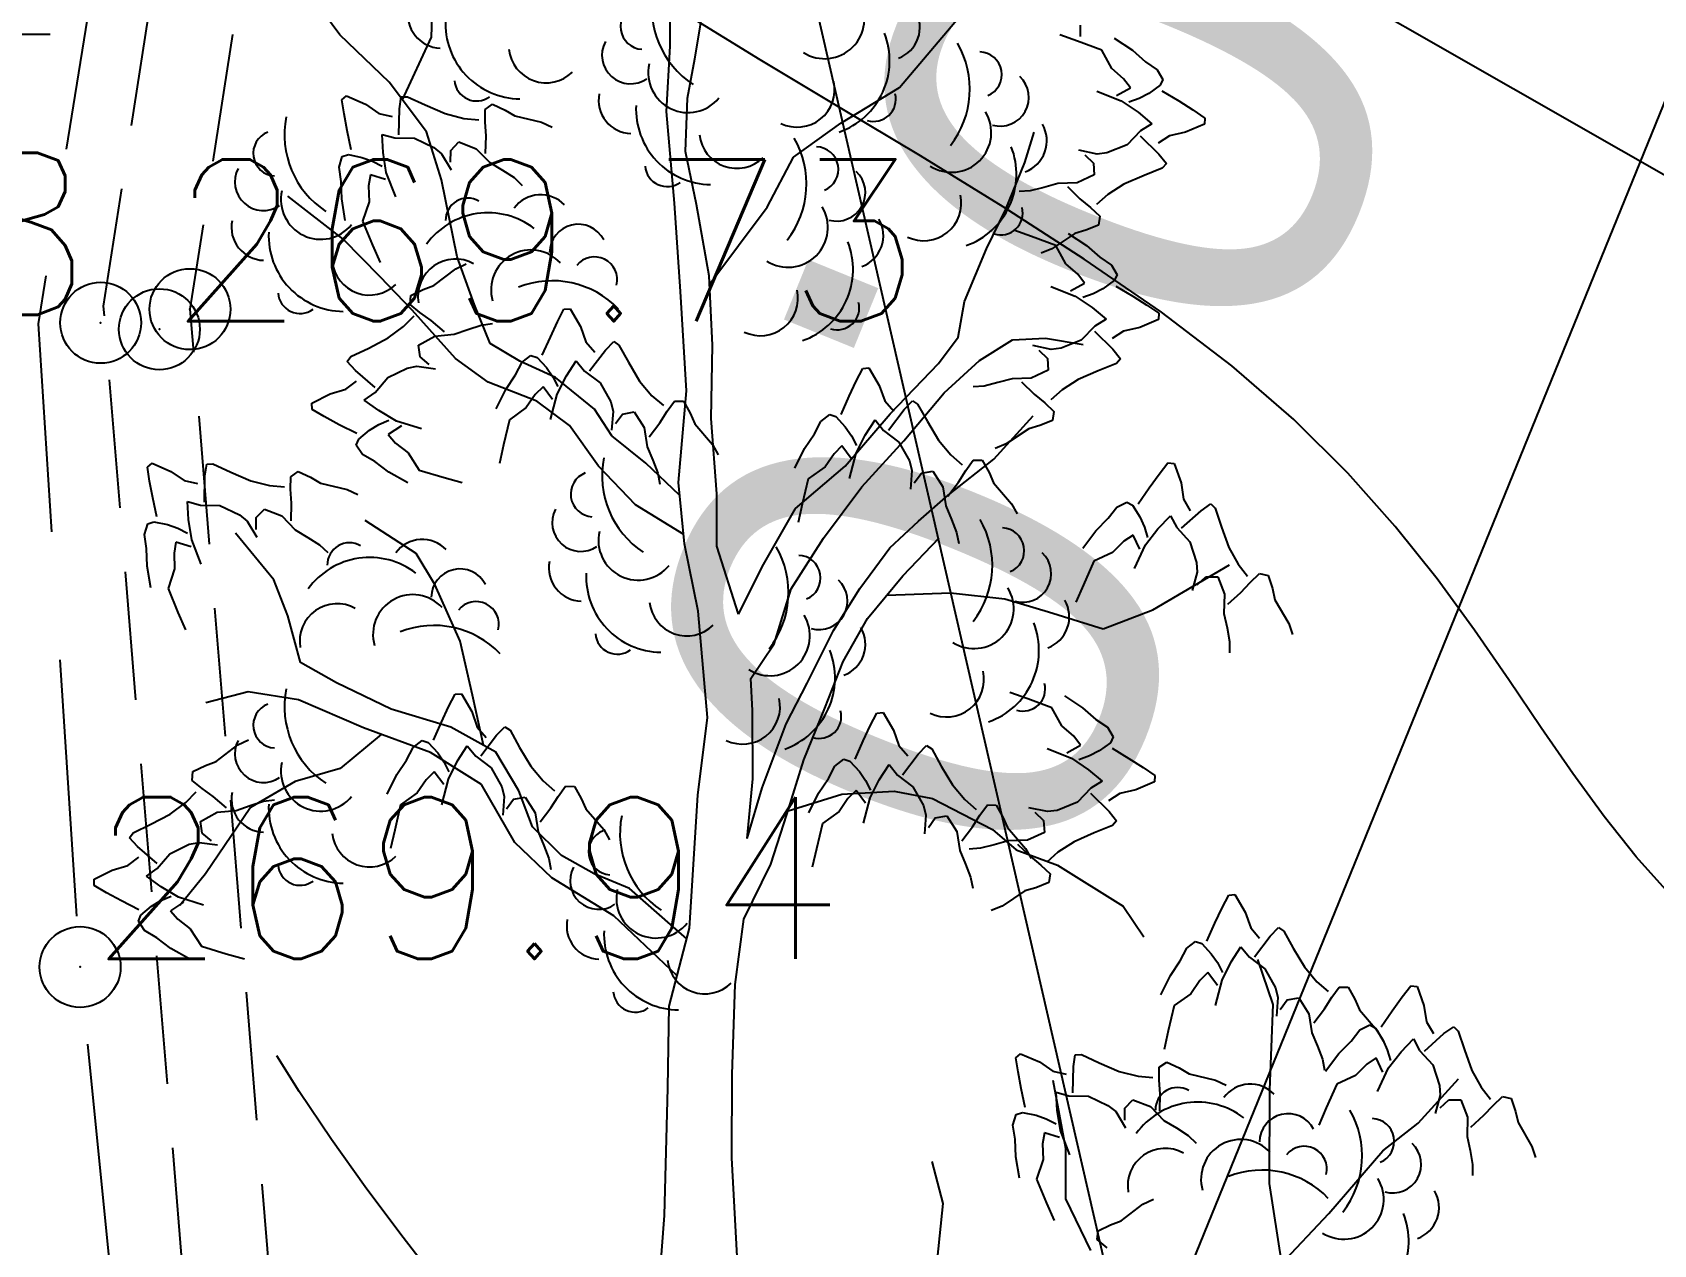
# Model space of a CAD drawing. Header units: millimetres. Extents: x 524954 to 526204, y 9523489 to 9524010.
# Drawn here: x 525202.39 to 525212.41, y 9523692.52 to 9523700.01 of the extents above; entities that cross this region are included whole.
import ezdxf
from ezdxf.enums import TextEntityAlignment as Align

# ---------------------------------------------------------------- set-up
doc = ezdxf.new("R2010")
doc.units = ezdxf.units.MM
doc.header["$PDMODE"] = 32
doc.header["$PDSIZE"] = 0.5
doc.linetypes.add('ACAD_ISO12W100', pattern=[21, 12, -3, 0, -3, 0, -3])
doc.linetypes.add('CACHE2', pattern=[4.7625, 3.175, -1.5875])
for name, color, linetype in [('Arbre', 34, 'ACAD_ISO12W100'), ('Borde_Piste', 7, 'CACHE2'), ('Caniveau', 5, 'CACHE2'), ('Carroyage(2)', 7, 'Continuous'), ('Cloture', 7, 'Continuous'), ('CN_01_00', 3, 'Continuous'), ('CN_10_00', 1, 'Continuous'), ('Route - Route de la corniche de Brazzaville - Textes - Arcs', 1, 'Continuous'), ('Route - Route de la corniche de Brazzaville - Textes - Tabulations', 1, 'Continuous'), ('TopoAlt', 3, 'Continuous'), ('TOPOJIS', 7, 'Continuous')]:
    doc.layers.add(name, color=color, linetype=linetype)
doc.styles.add('Affichages route', font='arial.ttf', dxfattribs={"height": 0.5})
doc.styles.add('Simplex 1.0', font='Simplex.shx', dxfattribs={"width": 0.99, "height": 1})
doc.linetypes.add('LIMITE1', pattern='A,6.35,-2.54,[133,ltypeshp.shx,S=2.54,R=0,X=-2.54,Y=0],-2.54,25.4', length=36.83)

# ---------------------------------------------------------------- blocks, each defined once
blk = doc.blocks.new('TCPOINT M')
at = {"color": 0}
blk.add_point((0, 0), dxfattribs=at)
at = {"layer": 'TopoAlt', "style": 'Simplex 1.0', "width": 0.99}
blk.add_attdef('ALT', (0.15, 0.15), '', height=1, dxfattribs=at)
blk = doc.blocks.new('v088')
at = {"color": 3, "linetype": 'Continuous'}
for p, q in [((-0.024, 12.318), (0.016, 12.396)), ((0.016, 12.396), (0.055, 12.4)), ((0.055, 12.4), (0.118, 12.291)), ((-0.118, 12.113), (-0.069, 12.224)), ((-0.069, 12.224), (-0.024, 12.318)), ((0.118, 12.291), (0.152, 12.195)), ((0.152, 12.195), (0.207, 12.131)), ((0.175, 12.015), (0.272, 12.144)), ((0.272, 12.144), (0.324, 12.197)), ((0.324, 12.197), (0.356, 12.175)), ((0.356, 12.175), (0.415, 12.069)), ((-0.283, 11.991), (-0.243, 12.069)), ((-0.243, 12.069), (-0.188, 12.111)), ((-0.188, 12.111), (-0.15, 12.099)), ((-0.15, 12.099), (-0.092, 12.035)), ((-0.092, 12.035), (-0.054, 11.98)), ((0.032, 11.984), (0.092, 12.078)), ((0.092, 12.078), (0.144, 12.013)), ((0.415, 12.069), (0.484, 11.953)), ((-0.344, 11.901), (-0.283, 11.991)), ((-0.054, 11.98), (-0.022, 11.919)), ((-0.025, 11.872), (0.032, 11.984)), ((0.144, 12.013), (0.24, 11.942)), ((0.24, 11.942), (0.305, 11.825)), ((0.484, 11.953), (0.56, 11.862)), ((-0.403, 11.78), (-0.344, 11.901)), ((-0.162, 11.869), (-0.217, 11.788)), ((-0.112, 11.918), (-0.162, 11.869)), ((-0.054, 11.839), (-0.112, 11.918)), ((-0.066, 11.715), (-0.025, 11.872)), ((0.305, 11.825), (0.32, 11.765)), ((0.56, 11.862), (0.63, 11.801)), ((0.653, 11.766), (0.699, 11.829)), ((0.699, 11.829), (0.754, 11.828)), ((0.754, 11.828), (0.796, 11.754)), ((1.089, 11.768), (1.142, 11.837)), ((1.142, 11.837), (1.181, 11.833)), ((1.181, 11.833), (1.223, 11.714)), ((-0.217, 11.788), (-0.32, 11.714)), ((0.32, 11.765), (0.311, 11.65)), ((0.334, 11.69), (0.378, 11.749)), ((0.378, 11.749), (0.45, 11.762)), ((0.45, 11.762), (0.511, 11.664)), ((0.608, 11.694), (0.653, 11.766)), ((0.796, 11.754), (0.824, 11.689)), ((1.027, 11.683), (1.089, 11.768)), ((-0.32, 11.714), (-0.357, 11.558)), ((0.511, 11.664), (0.53, 11.547)), ((0.542, 11.608), (0.608, 11.694)), ((0.824, 11.689), (0.934, 11.561)), ((0.958, 11.583), (1.027, 11.683)), ((1.223, 11.714), (1.239, 11.614)), ((-0.357, 11.558), (-0.382, 11.444)), ((0.53, 11.547), (0.565, 11.463)), ((0.773, 11.494), (0.827, 11.564)), ((0.827, 11.564), (0.889, 11.595)), ((0.889, 11.595), (0.923, 11.575)), ((0.923, 11.575), (0.969, 11.502)), ((0.934, 11.561), (0.97, 11.497)), ((1.227, 11.433), (1.346, 11.541)), ((1.239, 11.614), (1.281, 11.541)), ((1.346, 11.541), (1.408, 11.583)), ((1.408, 11.583), (1.435, 11.556)), ((1.435, 11.556), (1.473, 11.441)), ((0.565, 11.463), (0.596, 11.383)), ((0.696, 11.418), (0.773, 11.494)), ((0.969, 11.502), (0.996, 11.441)), ((0.996, 11.441), (1.016, 11.375)), ((1.004, 11.329), (1.081, 11.429)), ((1.081, 11.429), (1.158, 11.51)), ((1.158, 11.51), (1.196, 11.437)), ((1.196, 11.437), (1.277, 11.348)), ((1.473, 11.441), (1.519, 11.314)), ((-1.299, 11.392), (-1.27, 11.417)), ((-1.285, 11.305), (-1.299, 11.392)), ((-1.27, 11.417), (-1.154, 11.366)), ((-1.154, 11.366), (-1.07, 11.309)), ((-0.947, 11.176), (-0.943, 11.337)), ((-0.943, 11.337), (-0.932, 11.411)), ((-0.932, 11.411), (-0.894, 11.412)), ((-0.894, 11.412), (-0.784, 11.361)), ((-0.784, 11.361), (-0.66, 11.307)), ((-0.413, 11.333), (-0.367, 11.365)), ((-0.413, 11.254), (-0.413, 11.333)), ((-0.367, 11.365), (-0.29, 11.329)), ((-0.29, 11.329), (-0.229, 11.292)), ((0.596, 11.383), (0.609, 11.315)), ((0.615, 11.31), (0.696, 11.418)), ((0.869, 11.352), (0.8, 11.283)), ((0.927, 11.391), (0.869, 11.352)), ((0.969, 11.302), (0.927, 11.391)), ((0.935, 11.183), (1.004, 11.329)), ((1.277, 11.348), (1.319, 11.221)), ((-1.266, 11.203), (-1.285, 11.305)), ((-1.07, 11.309), (-0.988, 11.29)), ((-0.66, 11.307), (-0.544, 11.278)), ((-0.544, 11.278), (-0.452, 11.27)), ((-0.408, 11.17), (-0.413, 11.254)), ((-0.229, 11.292), (-0.065, 11.254)), ((-0.065, 11.254), (0.001, 11.223)), ((0.685, 11.229), (0.619, 11.083)), ((0.8, 11.283), (0.685, 11.229)), ((1.319, 11.221), (1.323, 11.16)), ((1.519, 11.314), (1.577, 11.21)), ((-1.241, 11.084), (-1.266, 11.203)), ((-1.05, 11.179), (-0.971, 11.157)), ((-1.044, 11.067), (-1.05, 11.179)), ((-0.971, 11.157), (-0.851, 11.155)), ((-0.851, 11.155), (-0.73, 11.098)), ((-0.626, 11.08), (-0.576, 11.133)), ((-0.576, 11.133), (-0.468, 11.09)), ((-0.41, 11.061), (-0.408, 11.17)), ((1.323, 11.16), (1.292, 11.048)), ((1.323, 11.083), (1.377, 11.133)), ((1.377, 11.133), (1.45, 11.133)), ((1.45, 11.133), (1.492, 11.025)), ((1.577, 11.21), (1.635, 11.137)), ((1.65, 11.098), (1.708, 11.152)), ((1.708, 11.152), (1.762, 11.141)), ((1.762, 11.141), (1.789, 11.06)), ((-1.317, 10.975), (-1.297, 11.041)), ((-1.297, 11.041), (-1.259, 11.053)), ((-1.259, 11.053), (-1.174, 11.037)), ((-1.174, 11.037), (-1.111, 11.014)), ((-1.024, 10.943), (-1.044, 11.067)), ((-0.73, 11.098), (-0.682, 11.059)), ((-0.682, 11.059), (-0.622, 10.96)), ((-0.626, 11.006), (-0.626, 11.08)), ((-0.468, 11.09), (-0.384, 11.005)), ((0.619, 11.083), (0.573, 10.975)), ((1.492, 11.025), (1.489, 10.906)), ((1.512, 10.964), (1.592, 11.037)), ((1.592, 11.037), (1.65, 11.098)), ((1.789, 11.06), (1.804, 10.991)), ((-1.303, 10.889), (-1.317, 10.975)), ((-1.122, 10.929), (-1.134, 10.861)), ((-1.029, 10.899), (-1.122, 10.929)), ((-1.111, 11.014), (-1.05, 10.983)), ((-0.966, 10.792), (-1.024, 10.943)), ((-0.384, 11.005), (-0.307, 10.958)), ((-0.307, 10.958), (-0.234, 10.911)), ((1.804, 10.991), (1.889, 10.844)), ((-1.3, 10.78), (-1.303, 10.889)), ((-1.134, 10.861), (-1.131, 10.763)), ((-0.234, 10.911), (-0.184, 10.864)), ((1.489, 10.906), (1.508, 10.818)), ((1.889, 10.844), (1.912, 10.775)), ((-1.277, 10.647), (-1.3, 10.78)), ((-1.131, 10.763), (-1.171, 10.642)), ((1.508, 10.818), (1.523, 10.733)), ((1.523, 10.733), (1.523, 10.664)), ((-1.171, 10.642), (-1.109, 10.494)), ((-0.514, 10.488), (-0.448, 10.519)), ((-1.109, 10.494), (-1.063, 10.387)), ((-0.648, 10.385), (-0.514, 10.488)), ((-0.796, 10.268), (-0.791, 10.323)), ((-0.791, 10.323), (-0.715, 10.36)), ((-0.715, 10.36), (-0.648, 10.385)), ((-0.735, 10.218), (-0.796, 10.268)), ((2.18, 9.009), (2.07, 9.048)), ((2.196, 9.108), (2.196, 9.038)), ((2.406, 9.027), (2.519, 8.953)), ((2.33, 8.953), (2.18, 9.009)), ((2.391, 8.841), (2.33, 8.953)), ((2.519, 8.953), (2.601, 8.881)), ((2.465, 8.776), (2.391, 8.841)), ((2.601, 8.881), (2.673, 8.832)), ((2.673, 8.832), (2.708, 8.773)), ((2.421, 8.673), (2.507, 8.721)), ((2.507, 8.721), (2.465, 8.776)), ((2.691, 8.737), (2.621, 8.686)), ((2.708, 8.773), (2.691, 8.737)), ((-2.366, 8.647), (-2.337, 8.672)), ((-2.353, 8.56), (-2.366, 8.647)), ((-2.337, 8.672), (-2.221, 8.621)), ((-2.221, 8.621), (-2.138, 8.563)), ((-2.011, 8.592), (-1.999, 8.665)), ((-1.999, 8.665), (-1.961, 8.666)), ((-1.961, 8.666), (-1.851, 8.615)), ((-1.48, 8.588), (-1.435, 8.619)), ((-1.435, 8.619), (-1.357, 8.583)), ((2.3, 8.701), (2.45, 8.641)), ((2.45, 8.641), (2.555, 8.57)), ((2.561, 8.655), (2.497, 8.632)), ((2.621, 8.686), (2.561, 8.655)), ((2.701, 8.703), (2.805, 8.64)), ((2.805, 8.64), (2.893, 8.584)), ((-2.333, 8.457), (-2.353, 8.56)), ((-2.138, 8.563), (-2.056, 8.544)), ((-2.014, 8.431), (-2.011, 8.592)), ((-1.851, 8.615), (-1.727, 8.562)), ((-1.727, 8.562), (-1.612, 8.532)), ((-1.612, 8.532), (-1.519, 8.524)), ((-1.481, 8.509), (-1.48, 8.588)), ((-1.357, 8.583), (-1.297, 8.547)), ((-1.297, 8.547), (-1.132, 8.508)), ((2.555, 8.57), (2.64, 8.498)), ((2.893, 8.584), (2.966, 8.534)), ((2.966, 8.534), (2.964, 8.496)), ((-2.308, 8.338), (-2.333, 8.457)), ((-2.118, 8.433), (-2.038, 8.411)), ((-2.112, 8.322), (-2.118, 8.433)), ((-1.475, 8.425), (-1.481, 8.509)), ((-1.478, 8.316), (-1.475, 8.425)), ((-1.132, 8.508), (-1.066, 8.477)), ((2.57, 8.455), (2.487, 8.369)), ((2.568, 8.425), (2.683, 8.312)), ((2.64, 8.498), (2.57, 8.455)), ((2.749, 8.424), (2.679, 8.378)), ((2.848, 8.446), (2.749, 8.424)), ((2.964, 8.496), (2.848, 8.446)), ((-2.092, 8.197), (-2.112, 8.322)), ((-2.038, 8.411), (-1.918, 8.409)), ((-1.918, 8.409), (-1.797, 8.353)), ((-1.797, 8.353), (-1.75, 8.313)), ((-1.694, 8.261), (-1.693, 8.334)), ((-1.693, 8.334), (-1.643, 8.387)), ((-1.643, 8.387), (-1.536, 8.344)), ((-1.536, 8.344), (-1.452, 8.259)), ((2.301, 8.311), (2.188, 8.335)), ((2.362, 8.319), (2.301, 8.311)), ((2.487, 8.369), (2.362, 8.319)), ((-2.384, 8.23), (-2.364, 8.296)), ((-2.371, 8.143), (-2.384, 8.23)), ((-2.364, 8.296), (-2.326, 8.308)), ((-2.326, 8.308), (-2.242, 8.291)), ((-2.242, 8.291), (-2.178, 8.268)), ((-2.178, 8.268), (-2.118, 8.237)), ((-1.75, 8.313), (-1.69, 8.215)), ((-1.452, 8.259), (-1.374, 8.213)), ((2.225, 8.306), (2.278, 8.256)), ((2.278, 8.256), (2.282, 8.183)), ((2.704, 8.225), (2.591, 8.179)), ((2.683, 8.312), (2.729, 8.254)), ((2.729, 8.254), (2.704, 8.225)), ((-2.367, 8.034), (-2.371, 8.143)), ((-2.189, 8.184), (-2.201, 8.115)), ((-2.201, 8.115), (-2.198, 8.017)), ((-2.096, 8.154), (-2.189, 8.184)), ((-2.033, 8.047), (-2.092, 8.197)), ((-1.374, 8.213), (-1.302, 8.166)), ((-1.302, 8.166), (-1.252, 8.118)), ((2.058, 8.13), (1.971, 8.105)), ((2.178, 8.134), (2.058, 8.13)), ((2.282, 8.183), (2.178, 8.134)), ((2.467, 8.125), (2.367, 8.061)), ((2.591, 8.179), (2.467, 8.125)), ((-2.345, 7.902), (-2.367, 8.034)), ((-2.198, 8.017), (-2.238, 7.897)), ((1.888, 8.085), (1.819, 8.08)), ((1.971, 8.105), (1.888, 8.085)), ((2.117, 8.111), (2.195, 8.035)), ((2.195, 8.035), (2.261, 7.981)), ((2.367, 8.061), (2.298, 7.999)), ((2.261, 7.981), (2.318, 7.927)), ((2.318, 7.927), (2.31, 7.872)), ((-2.238, 7.897), (-2.177, 7.749)), ((1.896, 7.802), (1.786, 7.841)), ((2.163, 7.821), (2.022, 7.727)), ((2.123, 7.82), (2.235, 7.746)), ((2.231, 7.841), (2.163, 7.821)), ((2.31, 7.872), (2.231, 7.841)), ((-2.177, 7.749), (-2.13, 7.641)), ((2.046, 7.746), (1.896, 7.802)), ((2.022, 7.727), (1.955, 7.7)), ((2.107, 7.634), (2.046, 7.746)), ((2.235, 7.746), (2.317, 7.675)), ((-1.663, 7.603), (-1.598, 7.634)), ((2.181, 7.57), (2.107, 7.634)), ((2.317, 7.675), (2.389, 7.625)), ((2.389, 7.625), (2.424, 7.566)), ((-1.797, 7.5), (-1.663, 7.603)), ((2.137, 7.467), (2.223, 7.514)), ((2.223, 7.514), (2.181, 7.57)), ((2.407, 7.53), (2.337, 7.479)), ((2.424, 7.566), (2.407, 7.53)), ((-1.945, 7.383), (-1.94, 7.438)), ((-1.94, 7.438), (-1.864, 7.475)), ((-1.864, 7.475), (-1.797, 7.5)), ((2.016, 7.494), (2.166, 7.434)), ((2.166, 7.434), (2.271, 7.363)), ((2.277, 7.448), (2.213, 7.425)), ((2.337, 7.479), (2.277, 7.448)), ((2.417, 7.496), (2.521, 7.433)), ((2.521, 7.433), (2.609, 7.377)), ((-1.884, 7.333), (-1.945, 7.383)), ((-1.815, 7.284), (-1.884, 7.333)), ((-1.034, 7.275), (-0.994, 7.353)), ((-0.994, 7.353), (-0.955, 7.356)), ((-0.955, 7.356), (-0.891, 7.247)), ((2.271, 7.363), (2.357, 7.292)), ((2.609, 7.377), (2.682, 7.328)), ((2.682, 7.328), (2.68, 7.289)), ((-2.081, 7.175), (-1.985, 7.246)), ((-1.985, 7.246), (-1.92, 7.313)), ((-1.732, 7.213), (-1.815, 7.284)), ((-1.672, 7.198), (-1.587, 7.228)), ((-1.587, 7.228), (-1.505, 7.255)), ((-1.505, 7.255), (-1.436, 7.264)), ((-1.078, 7.18), (-1.034, 7.275)), ((-0.891, 7.247), (-0.858, 7.151)), ((2.286, 7.249), (2.203, 7.162)), ((2.284, 7.218), (2.399, 7.105)), ((2.357, 7.292), (2.286, 7.249)), ((2.465, 7.218), (2.395, 7.171)), ((2.564, 7.239), (2.465, 7.218)), ((2.68, 7.289), (2.564, 7.239)), ((-2.31, 7.06), (-2.2, 7.113)), ((-2.2, 7.113), (-2.081, 7.175)), ((-1.892, 7.13), (-1.791, 7.186)), ((-1.883, 7.058), (-1.892, 7.13)), ((-1.791, 7.186), (-1.672, 7.198)), ((-1.128, 7.069), (-1.078, 7.18)), ((-0.858, 7.151), (-0.802, 7.088)), ((-0.738, 7.1), (-0.686, 7.153)), ((-0.686, 7.153), (-0.654, 7.131)), ((-0.654, 7.131), (-0.595, 7.025)), ((2.018, 7.104), (1.904, 7.128)), ((2.203, 7.162), (2.079, 7.112)), ((-2.333, 7.03), (-2.31, 7.06)), ((-2.283, 6.974), (-2.333, 7.03)), ((-1.826, 7.011), (-1.883, 7.058)), ((-1.293, 6.947), (-1.253, 7.025)), ((-1.253, 7.025), (-1.198, 7.067)), ((-1.198, 7.067), (-1.16, 7.055)), ((-1.16, 7.055), (-1.101, 6.992)), ((-0.978, 6.941), (-0.918, 7.034)), ((-0.918, 7.034), (-0.866, 6.97)), ((-0.835, 6.972), (-0.738, 7.1)), ((-0.595, 7.025), (-0.526, 6.909)), ((1.941, 7.1), (1.994, 7.049)), ((1.994, 7.049), (1.999, 6.976)), ((2.079, 7.112), (2.018, 7.104)), ((2.42, 7.018), (2.307, 6.972)), ((2.399, 7.105), (2.445, 7.047)), ((2.445, 7.047), (2.42, 7.018)), ((-2.161, 6.87), (-2.283, 6.974)), ((-2.161, 6.839), (-2.083, 6.931)), ((-2.083, 6.931), (-1.963, 6.989)), ((-1.963, 6.989), (-1.902, 7.001)), ((-1.902, 7.001), (-1.788, 6.985)), ((-1.354, 6.857), (-1.293, 6.947)), ((-1.101, 6.992), (-1.063, 6.936)), ((-1.063, 6.936), (-1.032, 6.875)), ((-1.035, 6.828), (-0.978, 6.941)), ((-0.866, 6.97), (-0.77, 6.898)), ((0.813, 6.909), (0.853, 6.987)), ((0.853, 6.987), (0.891, 6.991)), ((0.891, 6.991), (0.955, 6.881)), ((1.775, 6.923), (1.688, 6.899)), ((1.894, 6.927), (1.775, 6.923)), ((1.999, 6.976), (1.894, 6.927)), ((2.184, 6.918), (2.084, 6.854)), ((2.307, 6.972), (2.184, 6.918)), ((-2.551, 6.772), (-2.439, 6.83)), ((-2.439, 6.83), (-2.342, 6.858)), ((-2.342, 6.858), (-2.275, 6.909)), ((-2.228, 6.791), (-2.161, 6.839)), ((-1.413, 6.737), (-1.354, 6.857)), ((-1.172, 6.826), (-1.227, 6.745)), ((-1.122, 6.874), (-1.172, 6.826)), ((-1.064, 6.795), (-1.122, 6.874)), ((-1.076, 6.671), (-1.035, 6.828)), ((-0.77, 6.898), (-0.705, 6.781)), ((-0.526, 6.909), (-0.45, 6.818)), ((-0.45, 6.818), (-0.379, 6.757)), ((0.719, 6.703), (0.768, 6.815)), ((0.768, 6.815), (0.813, 6.909)), ((0.955, 6.881), (0.989, 6.786)), ((1.604, 6.878), (1.535, 6.874)), ((1.688, 6.899), (1.604, 6.878)), ((1.834, 6.904), (1.912, 6.828)), ((1.912, 6.828), (1.977, 6.774)), ((2.084, 6.854), (2.014, 6.792)), ((-2.55, 6.734), (-2.551, 6.772)), ((-2.475, 6.689), (-2.55, 6.734)), ((-2.138, 6.726), (-2.228, 6.791)), ((-2.029, 6.662), (-2.138, 6.726)), ((-1.227, 6.745), (-1.33, 6.67)), ((-0.705, 6.781), (-0.69, 6.721)), ((-0.69, 6.721), (-0.699, 6.606)), ((-0.632, 6.705), (-0.56, 6.719)), ((-0.56, 6.719), (-0.498, 6.621)), ((-0.402, 6.651), (-0.357, 6.722)), ((-0.357, 6.722), (-0.31, 6.785)), ((-0.31, 6.785), (-0.255, 6.784)), ((-0.255, 6.784), (-0.214, 6.71)), ((0.989, 6.786), (1.044, 6.722)), ((1.011, 6.606), (1.108, 6.734)), ((1.108, 6.734), (1.161, 6.787)), ((1.161, 6.787), (1.192, 6.766)), ((1.192, 6.766), (1.252, 6.66)), ((1.977, 6.774), (2.034, 6.72)), ((2.034, 6.72), (2.026, 6.666)), ((-2.383, 6.639), (-2.475, 6.689)), ((-2.274, 6.584), (-2.383, 6.639)), ((-2.196, 6.606), (-2.138, 6.64)), ((-2.138, 6.64), (-2.076, 6.668)), ((-1.998, 6.632), (-2.08, 6.578)), ((-1.875, 6.613), (-2.029, 6.662)), ((-1.33, 6.67), (-1.367, 6.514)), ((-0.675, 6.646), (-0.632, 6.705)), ((-0.498, 6.621), (-0.48, 6.503)), ((-0.468, 6.564), (-0.402, 6.651)), ((-0.214, 6.71), (-0.186, 6.645)), ((-0.186, 6.645), (-0.075, 6.517)), ((0.554, 6.582), (0.594, 6.66)), ((0.594, 6.66), (0.649, 6.702)), ((0.649, 6.702), (0.686, 6.689)), ((0.686, 6.689), (0.745, 6.626)), ((0.745, 6.626), (0.783, 6.571)), ((0.868, 6.575), (0.929, 6.669)), ((0.929, 6.669), (0.98, 6.604)), ((1.252, 6.66), (1.321, 6.544)), ((1.879, 6.614), (1.738, 6.52)), ((1.947, 6.634), (1.879, 6.614)), ((2.026, 6.666), (1.947, 6.634)), ((-2.277, 6.513), (-2.262, 6.55)), ((-2.238, 6.456), (-2.277, 6.513)), ((-2.262, 6.55), (-2.196, 6.606)), ((-2.08, 6.578), (-2.034, 6.526)), ((-2.034, 6.526), (-1.957, 6.466)), ((-1.367, 6.514), (-1.392, 6.4)), ((-0.075, 6.517), (-0.04, 6.453)), ((0.493, 6.492), (0.554, 6.582)), ((0.783, 6.571), (0.814, 6.51)), ((0.811, 6.463), (0.868, 6.575)), ((0.98, 6.604), (1.076, 6.532)), ((1.076, 6.532), (1.141, 6.416)), ((1.321, 6.544), (1.397, 6.452)), ((1.738, 6.52), (1.671, 6.493)), ((-2.163, 6.412), (-2.238, 6.456)), ((-2.076, 6.346), (-2.163, 6.412)), ((-1.957, 6.466), (-1.888, 6.359)), ((-0.48, 6.503), (-0.444, 6.419)), ((-0.444, 6.419), (-0.414, 6.339)), ((0.433, 6.371), (0.493, 6.492)), ((0.675, 6.46), (0.62, 6.379)), ((0.724, 6.509), (0.675, 6.46)), ((0.782, 6.43), (0.724, 6.509)), ((0.771, 6.306), (0.811, 6.463)), ((1.141, 6.416), (1.157, 6.356)), ((1.397, 6.452), (1.467, 6.391)), ((1.489, 6.356), (1.536, 6.42)), ((1.536, 6.42), (1.591, 6.419)), ((1.591, 6.419), (1.633, 6.344)), ((-3.568, 6.377), (-3.539, 6.402)), ((-3.555, 6.29), (-3.568, 6.377)), ((-3.539, 6.402), (-3.423, 6.351)), ((-3.423, 6.351), (-3.34, 6.294)), ((-3.216, 6.161), (-3.213, 6.322)), ((-3.213, 6.322), (-3.201, 6.396)), ((-3.201, 6.396), (-3.163, 6.397)), ((-3.163, 6.397), (-3.053, 6.346)), ((-3.053, 6.346), (-2.929, 6.292)), ((-2.683, 6.24), (-2.682, 6.318)), ((-2.682, 6.318), (-2.637, 6.35)), ((-2.637, 6.35), (-2.56, 6.314)), ((-2.56, 6.314), (-2.499, 6.278)), ((-1.959, 6.28), (-2.076, 6.346)), ((-1.888, 6.359), (-1.735, 6.313)), ((-1.735, 6.313), (-1.622, 6.281)), ((-0.414, 6.339), (-0.401, 6.271)), ((0.62, 6.379), (0.516, 6.305)), ((1.157, 6.356), (1.147, 6.241)), ((1.171, 6.28), (1.215, 6.339)), ((1.215, 6.339), (1.286, 6.353)), ((1.286, 6.353), (1.348, 6.255)), ((1.444, 6.285), (1.489, 6.356)), ((1.633, 6.344), (1.661, 6.279)), ((2.623, 6.25), (2.685, 6.334)), ((2.685, 6.334), (2.739, 6.404)), ((2.739, 6.404), (2.777, 6.4)), ((2.777, 6.4), (2.82, 6.28)), ((-3.535, 6.188), (-3.555, 6.29)), ((-3.34, 6.294), (-3.258, 6.275)), ((-2.929, 6.292), (-2.814, 6.263)), ((-2.814, 6.263), (-2.721, 6.255)), ((-2.677, 6.155), (-2.683, 6.24)), ((-2.499, 6.278), (-2.334, 6.239)), ((-2.334, 6.239), (-2.268, 6.208)), ((0.516, 6.305), (0.479, 6.149)), ((1.348, 6.255), (1.367, 6.137)), ((1.378, 6.198), (1.444, 6.285)), ((1.661, 6.279), (1.771, 6.151)), ((2.554, 6.15), (2.623, 6.25)), ((2.82, 6.28), (2.835, 6.18)), ((-3.51, 6.069), (-3.535, 6.188)), ((-3.32, 6.164), (-3.24, 6.142)), ((-3.314, 6.053), (-3.32, 6.164)), ((-3.24, 6.142), (-3.121, 6.14)), ((-3.121, 6.14), (-2.999, 6.083)), ((-2.895, 6.065), (-2.845, 6.118)), ((-2.845, 6.118), (-2.738, 6.075)), ((-2.68, 6.046), (-2.677, 6.155)), ((0.479, 6.149), (0.454, 6.035)), ((1.367, 6.137), (1.402, 6.054)), ((1.771, 6.151), (1.807, 6.088)), ((2.37, 6.061), (2.423, 6.13)), ((2.423, 6.13), (2.485, 6.161)), ((2.485, 6.161), (2.52, 6.142)), ((2.52, 6.142), (2.566, 6.069)), ((2.835, 6.18), (2.877, 6.107)), ((2.943, 6.107), (3.004, 6.15)), ((3.004, 6.15), (3.031, 6.123)), ((3.031, 6.123), (3.07, 6.007)), ((-3.586, 5.96), (-3.566, 6.026)), ((-3.566, 6.026), (-3.528, 6.038)), ((-3.528, 6.038), (-3.444, 6.022)), ((-3.444, 6.022), (-3.38, 5.999)), ((-3.294, 5.928), (-3.314, 6.053)), ((-2.999, 6.083), (-2.952, 6.044)), ((-2.952, 6.044), (-2.892, 5.945)), ((-2.896, 5.991), (-2.895, 6.065)), ((-2.738, 6.075), (-2.654, 5.99)), ((1.402, 6.054), (1.433, 5.974)), ((2.293, 5.984), (2.37, 6.061)), ((2.566, 6.069), (2.593, 6.007)), ((2.677, 5.996), (2.754, 6.077)), ((2.754, 6.077), (2.793, 6.004)), ((2.823, 6), (2.943, 6.107)), ((-3.573, 5.874), (-3.586, 5.96)), ((-3.392, 5.914), (-3.403, 5.846)), ((-3.298, 5.884), (-3.392, 5.914)), ((-3.38, 5.999), (-3.32, 5.968)), ((-3.235, 5.777), (-3.294, 5.928)), ((-2.654, 5.99), (-2.576, 5.943)), ((-2.576, 5.943), (-2.504, 5.896)), ((1.433, 5.974), (1.446, 5.906)), ((2.212, 5.877), (2.293, 5.984)), ((2.466, 5.919), (2.396, 5.85)), ((2.523, 5.957), (2.466, 5.919)), ((2.566, 5.869), (2.523, 5.957)), ((2.593, 6.007), (2.612, 5.942)), ((2.6, 5.896), (2.677, 5.996)), ((2.793, 6.004), (2.873, 5.915)), ((2.873, 5.915), (2.916, 5.788)), ((3.07, 6.007), (3.116, 5.88)), ((-3.57, 5.765), (-3.573, 5.874)), ((-3.403, 5.846), (-3.4, 5.748)), ((-2.504, 5.896), (-2.454, 5.849)), ((2.396, 5.85), (2.281, 5.796)), ((2.531, 5.75), (2.6, 5.896)), ((3.116, 5.88), (3.173, 5.777)), ((-3.547, 5.632), (-3.57, 5.765)), ((-3.4, 5.748), (-3.44, 5.627)), ((2.281, 5.796), (2.216, 5.65)), ((2.92, 5.727), (2.889, 5.615)), ((2.916, 5.788), (2.92, 5.727)), ((3.173, 5.777), (3.231, 5.703)), ((3.247, 5.665), (3.304, 5.719)), ((3.304, 5.719), (3.358, 5.707)), ((-3.44, 5.627), (-3.379, 5.479)), ((2.216, 5.65), (2.169, 5.542)), ((2.92, 5.65), (2.973, 5.7)), ((2.973, 5.7), (3.047, 5.7)), ((3.047, 5.7), (3.089, 5.592)), ((3.189, 5.603), (3.247, 5.665)), ((3.358, 5.707), (3.385, 5.627)), ((3.385, 5.627), (3.4, 5.557)), ((3.089, 5.592), (3.085, 5.473)), ((3.108, 5.53), (3.189, 5.603)), ((3.4, 5.557), (3.485, 5.411)), ((-3.379, 5.479), (-3.332, 5.372)), ((3.085, 5.473), (3.104, 5.384)), ((3.485, 5.411), (3.508, 5.342)), ((3.104, 5.384), (3.12, 5.3)), ((3.12, 5.3), (3.12, 5.23)), ((-1.707, 4.895), (-1.667, 4.973)), ((-1.667, 4.973), (-1.628, 4.976)), ((-1.628, 4.976), (-1.564, 4.867)), ((1.872, 4.946), (1.762, 4.985)), ((2.022, 4.89), (1.872, 4.946)), ((2.099, 4.964), (2.211, 4.89)), ((-1.751, 4.8), (-1.707, 4.895)), ((-1.564, 4.867), (-1.531, 4.771)), ((0.899, 4.779), (0.939, 4.857)), ((0.939, 4.857), (0.978, 4.861)), ((0.978, 4.861), (1.042, 4.751)), ((2.083, 4.778), (2.022, 4.89)), ((2.211, 4.89), (2.293, 4.818)), ((2.293, 4.818), (2.365, 4.769)), ((-1.801, 4.689), (-1.751, 4.8)), ((-1.531, 4.771), (-1.475, 4.707)), ((-1.508, 4.592), (-1.411, 4.72)), ((-1.411, 4.72), (-1.359, 4.773)), ((-1.359, 4.773), (-1.327, 4.751)), ((-1.327, 4.751), (-1.268, 4.645)), ((0.855, 4.685), (0.899, 4.779)), ((1.042, 4.751), (1.075, 4.656)), ((2.157, 4.714), (2.083, 4.778)), ((2.199, 4.658), (2.157, 4.714)), ((2.365, 4.769), (2.4, 4.71)), ((2.4, 4.71), (2.383, 4.674)), ((-3.143, 4.557), (-3.01, 4.66)), ((-3.01, 4.66), (-2.944, 4.692)), ((-1.966, 4.567), (-1.926, 4.645)), ((-1.926, 4.645), (-1.871, 4.687)), ((-1.871, 4.687), (-1.833, 4.675)), ((-1.833, 4.675), (-1.774, 4.612)), ((-1.774, 4.612), (-1.736, 4.556)), ((-1.651, 4.561), (-1.591, 4.654)), ((-1.591, 4.654), (-1.539, 4.59)), ((-1.268, 4.645), (-1.199, 4.529)), ((0.805, 4.573), (0.855, 4.685)), ((1.075, 4.656), (1.131, 4.592)), ((1.195, 4.604), (1.247, 4.657)), ((1.247, 4.657), (1.279, 4.636)), ((1.279, 4.636), (1.338, 4.53)), ((1.992, 4.638), (2.142, 4.578)), ((2.113, 4.611), (2.199, 4.658)), ((2.313, 4.623), (2.253, 4.592)), ((2.383, 4.674), (2.313, 4.623)), ((2.393, 4.64), (2.497, 4.577)), ((-3.287, 4.496), (-3.21, 4.533)), ((-3.21, 4.533), (-3.143, 4.557)), ((-2.027, 4.477), (-1.966, 4.567)), ((-1.736, 4.556), (-1.705, 4.495)), ((-1.708, 4.448), (-1.651, 4.561)), ((-1.539, 4.59), (-1.443, 4.518)), ((-1.443, 4.518), (-1.378, 4.401)), ((-1.199, 4.529), (-1.123, 4.438)), ((0.64, 4.452), (0.68, 4.53)), ((0.68, 4.53), (0.735, 4.572)), ((0.735, 4.572), (0.773, 4.559)), ((0.773, 4.559), (0.832, 4.496)), ((0.955, 4.445), (1.015, 4.539)), ((1.015, 4.539), (1.067, 4.474)), ((1.098, 4.476), (1.195, 4.604)), ((1.338, 4.53), (1.407, 4.414)), ((2.142, 4.578), (2.247, 4.507)), ((2.253, 4.592), (2.189, 4.569)), ((2.497, 4.577), (2.585, 4.521)), ((2.585, 4.521), (2.658, 4.472)), ((-3.291, 4.441), (-3.287, 4.496)), ((-3.23, 4.39), (-3.291, 4.441)), ((-2.086, 4.357), (-2.027, 4.477)), ((-1.845, 4.445), (-1.9, 4.365)), ((-1.795, 4.494), (-1.845, 4.445)), ((-1.737, 4.415), (-1.795, 4.494)), ((-1.749, 4.291), (-1.708, 4.448)), ((-1.123, 4.438), (-1.052, 4.377)), ((0.579, 4.362), (0.64, 4.452)), ((0.832, 4.496), (0.87, 4.441)), ((0.87, 4.441), (0.901, 4.38)), ((0.898, 4.333), (0.955, 4.445)), ((1.067, 4.474), (1.163, 4.402)), ((1.407, 4.414), (1.483, 4.322)), ((2.247, 4.507), (2.332, 4.436)), ((2.332, 4.436), (2.262, 4.393)), ((2.656, 4.433), (2.54, 4.383)), ((2.658, 4.472), (2.656, 4.433)), ((-3.331, 4.304), (-3.266, 4.37)), ((-3.162, 4.341), (-3.23, 4.39)), ((-3.079, 4.271), (-3.162, 4.341)), ((-2.933, 4.286), (-2.851, 4.312)), ((-2.851, 4.312), (-2.783, 4.321)), ((-1.9, 4.365), (-2.003, 4.29)), ((-1.378, 4.401), (-1.363, 4.341)), ((-1.363, 4.341), (-1.372, 4.226)), ((-1.349, 4.266), (-1.305, 4.325)), ((-1.305, 4.325), (-1.233, 4.338)), ((-1.233, 4.338), (-1.171, 4.241)), ((-1.075, 4.271), (-1.03, 4.342)), ((-1.03, 4.342), (-0.984, 4.405)), ((-0.984, 4.405), (-0.928, 4.404)), ((-0.928, 4.404), (-0.887, 4.33)), ((-0.887, 4.33), (-0.859, 4.265)), ((0.52, 4.241), (0.579, 4.362)), ((0.761, 4.33), (0.706, 4.249)), ((0.811, 4.379), (0.761, 4.33)), ((0.869, 4.3), (0.811, 4.379)), ((0.857, 4.176), (0.898, 4.333)), ((1.163, 4.402), (1.228, 4.286)), ((1.483, 4.322), (1.554, 4.261)), ((2.262, 4.393), (2.179, 4.306)), ((2.26, 4.362), (2.375, 4.249)), ((2.441, 4.361), (2.371, 4.315)), ((2.54, 4.383), (2.441, 4.361)), ((-3.547, 4.171), (-3.427, 4.233)), ((-3.427, 4.233), (-3.331, 4.304)), ((-3.239, 4.188), (-3.137, 4.244)), ((-3.137, 4.244), (-3.019, 4.255)), ((-3.019, 4.255), (-2.933, 4.286)), ((-2.003, 4.29), (-2.04, 4.134)), ((-1.171, 4.241), (-1.153, 4.123)), ((-1.141, 4.184), (-1.075, 4.271)), ((-0.859, 4.265), (-0.748, 4.137)), ((0.706, 4.249), (0.603, 4.175)), ((1.228, 4.286), (1.243, 4.226)), ((1.243, 4.226), (1.234, 4.11)), ((1.258, 4.15), (1.301, 4.209)), ((1.301, 4.209), (1.373, 4.223)), ((1.373, 4.223), (1.435, 4.125)), ((1.531, 4.155), (1.576, 4.226)), ((1.576, 4.226), (1.623, 4.29)), ((1.623, 4.29), (1.678, 4.289)), ((1.678, 4.289), (1.719, 4.214)), ((1.719, 4.214), (1.747, 4.149)), ((1.994, 4.248), (1.88, 4.272)), ((1.917, 4.244), (1.97, 4.193)), ((2.055, 4.256), (1.994, 4.248)), ((2.179, 4.306), (2.055, 4.256)), ((2.375, 4.249), (2.421, 4.191)), ((-3.679, 4.087), (-3.656, 4.117)), ((-3.656, 4.117), (-3.547, 4.171)), ((-3.229, 4.115), (-3.239, 4.188)), ((-3.172, 4.068), (-3.229, 4.115)), ((-2.04, 4.134), (-2.065, 4.02)), ((-1.153, 4.123), (-1.118, 4.039)), ((-0.748, 4.137), (-0.713, 4.073)), ((0.603, 4.175), (0.566, 4.019)), ((1.435, 4.125), (1.453, 4.007)), ((1.465, 4.068), (1.531, 4.155)), ((1.747, 4.149), (1.858, 4.021)), ((1.975, 4.12), (1.87, 4.071)), ((1.97, 4.193), (1.975, 4.12)), ((2.283, 4.116), (2.16, 4.062)), ((2.396, 4.162), (2.283, 4.116)), ((2.421, 4.191), (2.396, 4.162)), ((-3.629, 4.032), (-3.679, 4.087)), ((-3.507, 3.927), (-3.629, 4.032)), ((-3.43, 3.988), (-3.309, 4.046)), ((-3.309, 4.046), (-3.249, 4.058)), ((-3.249, 4.058), (-3.134, 4.042)), ((-1.118, 4.039), (-1.087, 3.959)), ((0.566, 4.019), (0.541, 3.904)), ((1.58, 4.022), (1.511, 4.017)), ((1.664, 4.043), (1.58, 4.022)), ((1.751, 4.067), (1.664, 4.043)), ((1.87, 4.071), (1.751, 4.067)), ((1.81, 4.048), (1.888, 3.972)), ((1.858, 4.021), (1.893, 3.958)), ((2.16, 4.062), (2.059, 3.998)), ((-3.785, 3.887), (-3.688, 3.915)), ((-3.688, 3.915), (-3.621, 3.967)), ((-3.507, 3.896), (-3.43, 3.988)), ((-1.087, 3.959), (-1.074, 3.891)), ((1.453, 4.007), (1.488, 3.924)), ((1.488, 3.924), (1.519, 3.844)), ((1.888, 3.972), (1.953, 3.918)), ((1.953, 3.918), (2.01, 3.864)), ((2.059, 3.998), (1.99, 3.936)), ((-3.898, 3.83), (-3.785, 3.887)), ((-3.897, 3.791), (-3.898, 3.83)), ((-3.574, 3.849), (-3.507, 3.896)), ((-3.484, 3.783), (-3.574, 3.849)), ((1.519, 3.844), (1.532, 3.776)), ((2.002, 3.81), (1.923, 3.778)), ((2.01, 3.864), (2.002, 3.81)), ((-3.821, 3.747), (-3.897, 3.791)), ((-3.729, 3.697), (-3.821, 3.747)), ((-3.485, 3.698), (-3.422, 3.725)), ((-3.375, 3.72), (-3.484, 3.783)), ((-3.221, 3.67), (-3.375, 3.72)), ((1.855, 3.758), (1.714, 3.664)), ((1.923, 3.778), (1.855, 3.758)), ((-3.621, 3.641), (-3.729, 3.697)), ((-3.623, 3.571), (-3.609, 3.608)), ((-3.609, 3.608), (-3.542, 3.663)), ((-3.542, 3.663), (-3.485, 3.698)), ((-3.344, 3.689), (-3.426, 3.635)), ((-3.426, 3.635), (-3.38, 3.583)), ((1.714, 3.664), (1.647, 3.637)), ((-3.585, 3.514), (-3.623, 3.571)), ((-3.509, 3.469), (-3.585, 3.514)), ((-3.38, 3.583), (-3.303, 3.524)), ((-3.303, 3.524), (-3.234, 3.416)), ((-3.423, 3.403), (-3.509, 3.469)), ((-3.234, 3.416), (-3.081, 3.37)), ((-3.306, 3.337), (-3.423, 3.403)), ((-3.081, 3.37), (-2.968, 3.339))]:
    blk.add_line(p, q, dxfattribs=at)
at = {"linetype": 'Continuous'}
for p, q in [((0.29, 11.722), (0.197, 12)), ((0.27, 11.193), (0.29, 11.722)), ((-0.991, 10.831), (-1.069, 11.252)), ((1.188, 10.988), (1.437, 11.261)), ((0.269, 10.614), (0.27, 11.193)), ((0.968, 10.816), (1.188, 10.988)), ((-0.991, 10.52), (-0.991, 10.831)), ((-1.749, 10.491), (-1.817, 10.751)), ((0.634, 10.429), (0.968, 10.816)), ((-0.835, 10.2), (-0.991, 10.52)), ((0.345, 10.122), (0.269, 10.614)), ((-1.806, 9.931), (-1.749, 10.491)), ((0.336, 10.112), (0.634, 10.429)), ((-1.812, 9.035), (-1.797, 9.483)), ((-0.337, 8.979), (-0.339, 9.37)), ((-0.186, 8.901), (-0.131, 9.219)), ((-2.378, 9.048), (-2.474, 9.177)), ((1.08, 8.722), (1.444, 9.153)), ((-2.074, 8.756), (-2.378, 9.048)), ((-1.992, 8.647), (-1.812, 9.035)), ((-0.36, 8.574), (-0.337, 8.979)), ((-0.231, 8.658), (-0.186, 8.901)), ((-1.843, 8.45), (-2.074, 8.756)), ((0.718, 8.503), (1.08, 8.722)), ((-0.243, 8.328), (-0.231, 8.658)), ((-0.311, 8.009), (-0.36, 8.574)), ((-1.75, 8.153), (-1.843, 8.45)), ((0.424, 8.292), (0.718, 8.503)), ((1.855, 8.26), (1.913, 8.447)), ((-0.174, 8), (-0.243, 8.328)), ((0.262, 7.984), (0.424, 8.292)), ((1.736, 7.971), (1.855, 8.26)), ((-1.653, 7.676), (-1.75, 8.153)), ((-2.358, 7.786), (-2.7, 8.052)), ((-0.274, 7.463), (-0.311, 8.009)), ((-0.096, 7.56), (-0.174, 8)), ((-0.093, 7.509), (0.262, 7.984)), ((1.617, 7.726), (1.736, 7.971)), ((-2.129, 7.554), (-2.358, 7.786)), ((1.481, 7.4), (1.617, 7.726)), ((-1.547, 7.38), (-1.653, 7.676)), ((-1.932, 7.347), (-2.129, 7.554)), ((-0.075, 7.131), (-0.096, 7.56)), ((-0.237, 6.848), (-0.274, 7.463)), ((-1.665, 7.048), (-1.932, 7.347)), ((-1.449, 7.14), (-1.547, 7.38)), ((1.442, 7.181), (1.481, 7.4)), ((-1.266, 7.031), (-1.449, 7.14)), ((-0.084, 6.677), (-0.075, 7.131)), ((1.321, 7.017), (1.442, 7.181)), ((1.575, 7.035), (1.778, 7.163)), ((1.778, 7.163), (1.983, 7.174)), ((1.983, 7.174), (2.214, 7.135)), ((-1.463, 6.903), (-1.665, 7.048)), ((-1.047, 6.93), (-1.266, 7.031)), ((1.023, 6.706), (1.321, 7.017)), ((1.356, 6.837), (1.575, 7.035)), ((-0.806, 6.736), (-1.047, 6.93)), ((-1.162, 6.785), (-1.463, 6.903)), ((-0.287, 6.281), (-0.237, 6.848)), ((1.107, 6.54), (1.356, 6.837)), ((-0.96, 6.634), (-1.162, 6.785)), ((-0.697, 6.571), (-0.806, 6.736)), ((-0.78, 6.382), (-0.96, 6.634)), ((-0.049, 6.211), (-0.084, 6.677)), ((0.743, 6.383), (1.023, 6.706)), ((1.663, 6.427), (1.906, 6.693)), ((-0.488, 6.401), (-0.697, 6.571)), ((0.846, 6.255), (1.107, 6.54)), ((1.381, 6.204), (1.663, 6.427)), ((-0.551, 6.145), (-0.78, 6.382)), ((-0.279, 6.204), (-0.488, 6.401)), ((0.438, 6.122), (0.743, 6.383)), ((-0.248, 5.902), (-0.287, 6.281)), ((0.61, 5.939), (0.846, 6.255)), ((-0.254, 5.961), (-0.551, 6.145)), ((-0.049, 5.888), (-0.049, 6.211)), ((0.24, 5.776), (0.438, 6.122)), ((1.198, 6.044), (1.381, 6.204)), ((-1.907, 5.843), (-2.222, 6.048)), ((1.021, 5.879), (1.198, 6.044)), ((-2.787, 5.681), (-3.023, 5.969)), ((0.411, 5.624), (0.61, 5.939)), ((1.1, 5.706), (1.325, 5.941)), ((-1.791, 5.652), (-1.907, 5.843)), ((-0.165, 5.487), (-0.248, 5.902)), ((0.085, 5.468), (-0.049, 5.888)), ((0.834, 5.626), (1.021, 5.879)), ((0.085, 5.468), (0.24, 5.776)), ((2.646, 5.496), (3.119, 5.774)), ((-2.701, 5.459), (-2.787, 5.681)), ((-1.635, 5.301), (-1.791, 5.652)), ((0.306, 5.286), (0.411, 5.624)), ((0.671, 5.368), (0.834, 5.626)), ((0.881, 5.441), (1.1, 5.706)), ((1.001, 5.586), (1.394, 5.601)), ((1.394, 5.601), (1.731, 5.564)), ((1.731, 5.564), (2, 5.483)), ((-2.621, 5.169), (-2.701, 5.459)), ((-0.107, 4.829), (-0.165, 5.487)), ((0.731, 5.176), (0.881, 5.441)), ((2, 5.483), (2.338, 5.378)), ((2.338, 5.378), (2.646, 5.496)), ((0.51, 5.041), (0.671, 5.368)), ((-1.559, 4.967), (-1.635, 5.301)), ((0.161, 5.071), (0.306, 5.286)), ((-2.4, 5.043), (-2.621, 5.169)), ((0.619, 4.888), (0.731, 5.176)), ((-2.061, 4.882), (-2.4, 5.043)), ((0.172, 4.872), (0.161, 5.071)), ((0.379, 4.79), (0.51, 5.041)), ((-2.946, 4.988), (-3.206, 4.92)), ((-2.634, 4.938), (-2.946, 4.988)), ((-2.233, 4.766), (-2.634, 4.938)), ((-1.492, 4.659), (-1.559, 4.967)), ((-1.692, 4.771), (-2.061, 4.882)), ((-0.166, 4.349), (-0.107, 4.829)), ((0.174, 4.45), (0.172, 4.872)), ((0.489, 4.568), (0.619, 4.888)), ((-2.123, 4.725), (-2.377, 4.514)), ((-1.819, 4.613), (-2.233, 4.766)), ((-1.415, 4.615), (-1.692, 4.771)), ((0.231, 4.395), (0.379, 4.79)), ((-1.504, 4.415), (-1.819, 4.613)), ((-1.273, 4.376), (-1.415, 4.615)), ((-2.377, 4.514), (-2.655, 4.434)), ((0.384, 4.23), (0.489, 4.568)), ((-2.655, 4.434), (-2.931, 4.273)), ((-1.298, 4.058), (-1.504, 4.415)), ((0.138, 4.082), (0.174, 4.45)), ((-1.188, 4.154), (-1.273, 4.376)), ((-0.217, 3.527), (-0.166, 4.349)), ((0.138, 4.082), (0.231, 4.395)), ((0.391, 4.253), (0.724, 4.355)), ((0.724, 4.355), (1.047, 4.375)), ((1.047, 4.375), (1.284, 4.33)), ((1.284, 4.33), (1.655, 4.138)), ((-2.931, 4.273), (-3.209, 3.863)), ((0.285, 3.923), (0.384, 4.23)), ((-1.01, 3.977), (-1.188, 4.154)), ((1.655, 4.138), (1.8, 4.011)), ((-1.069, 3.839), (-1.298, 4.058)), ((1.8, 4.011), (2.057, 3.917)), ((-0.808, 3.863), (-1.01, 3.977)), ((0.118, 3.584), (0.285, 3.923)), ((2.057, 3.917), (2.461, 3.664)), ((-3.209, 3.863), (-3.367, 3.667)), ((-0.685, 3.605), (-1.069, 3.839)), ((-0.589, 3.774), (-0.808, 3.863)), ((-0.234, 3.461), (-0.589, 3.774)), ((2.461, 3.664), (2.589, 3.474)), ((-0.294, 3.234), (-0.685, 3.605)), ((-0.344, 3.046), (-0.217, 3.527)), ((0.064, 3.179), (0.118, 3.584)), ((0.045, 2.625), (0.064, 3.179)), ((-0.352, 2.542), (-0.344, 3.046)), ((0.043, 2.109), (0.045, 2.625)), ((-0.373, 1.752), (-0.352, 2.542)), ((0.102, 1.053), (0.043, 2.109)), ((-0.412, 1.235), (-0.373, 1.752))]:
    blk.add_line(p, q, dxfattribs=at)
at = {"color": 3, "linetype": 'Continuous'}
for centre, major_axis, start_param, end_param in [((0.15, 11.024), (0.145, 0.145), 6.263619, 7.998733), ((-0.176, 10.651), (0.33, 0.33), 0.12682, 1.733702), ((-0.3, 11.072), (0.0964, 0.0964), 0.254619, 2.377018), ((0.383, 10.87), (-0.125, 0.125), 4.396235, 7.060094), ((0.275, 10.786), (0.4, 0.4), 4.836335, 6.022049), ((0.899, 10.876), (0.099, 0.099), 4.31771, 7.031286), ((-0.376, 10.6), (0.164, 0.164), 0.282297, 2.520721), ((0.091, 10.641), (0.174, 0.174), 6.236163, 8.918901), ((0.483, 10.705), (-0.099, 0.099), 3.680741, 6.394318), ((1.029, 10.733), (-0.125, 0.125), 2.081137, 4.744996), ((0.223, 10.132), (-0.4, 0.4), 4.689978, 5.875693), ((0.728, 10.517), (-0.174, 0.174), 1.793126, 4.475865), ((1.111, 10.467), (-0.145, 0.145), 2.713295, 4.448408), ((0.662, 10.258), (-0.33, 0.33), 2.69514, 4.302022), ((0.115, 9.214), (-0.4, 0.4), 0.587708, 1.773422), ((-0.504, 9.099), (0.099, 0.099), 1.149268, 3.862844), ((0.617, 9.147), (-0.174, 0.174), 1.793126, 4.475865), ((-1.753, 9.172), (-0.145, 0.145), 0.590553, 2.325666), ((-1.26, 9.119), (0.33, 0.33), 2.307735, 3.914618), ((1.001, 9.096), (-0.145, 0.145), 2.713295, 4.448408), ((0.552, 8.888), (-0.33, 0.33), 2.69514, 4.302022), ((-1.104, 8.984), (0.164, 0.164), 2.463212, 4.701636), ((-0.582, 8.923), (0.125, 0.125), 1.864761, 4.52862), ((0.949, 8.713), (-0.4, 0.4), 3.265538, 4.451253), ((1.572, 8.803), (0.099, 0.099), 4.31771, 7.031286), ((-0.227, 8.814), (0.174, 0.174), 2.133893, 4.816631), ((-1.534, 8.776), (0.0964, 0.0964), 2.435534, 4.557933), ((0.447, 8.71), (-0.164, 0.164), 1.908121, 4.146545), ((1.702, 8.661), (0.125, 0.125), 3.651933, 6.315792), ((-0.575, 8.644), (0.145, 0.145), 2.161349, 3.896462), ((0.921, 8.65), (0.0964, 0.0964), 3.62262, 5.745019), ((-2.155, 8.43), (0.4, 0.4), 2.158504, 3.344219), ((-0.082, 8.59), (0.33, 0.33), 2.307735, 3.914618), ((1.401, 8.445), (0.174, 0.174), 3.363922, 6.046661), ((-2.774, 8.316), (-0.099, 0.099), -0.421529, 2.292047), ((0.074, 8.455), (0.164, 0.164), 2.463212, 4.701636), ((1.785, 8.394), (-0.145, 0.145), 2.713295, 4.448408), ((-0.061, 8.127), (-0.4, 0.4), 3.265538, 4.451253), ((0.562, 8.217), (0.099, 0.099), 4.31771, 7.031286), ((1.336, 8.186), (-0.33, 0.33), 2.69514, 4.302022), ((-2.851, 8.139), (-0.125, 0.125), 0.293965, 2.957824), ((-0.356, 8.247), (0.0964, 0.0964), 2.435534, 4.557933), ((0.692, 8.074), (-0.125, 0.125), 2.081137, 4.744996), ((-2.497, 8.031), (0.174, 0.174), 2.133893, 4.816631), ((-1.589, 7.903), (0.0964, 0.0964), 0.254619, 2.377018), ((-1.138, 7.855), (-0.145, 0.145), 4.692823, 6.427936), ((1.23, 8.008), (0.164, 0.164), 3.478918, 5.717341), ((-1.464, 7.482), (0.33, 0.33), 0.12682, 1.733702), ((0.391, 7.858), (0.174, 0.174), 3.363922, 6.046661), ((1.705, 7.948), (-0.0964, 0.0964), 2.051824, 4.174223), ((-2.844, 7.86), (-0.145, 0.145), 0.590553, 2.325666), ((-2.352, 7.806), (0.33, 0.33), 2.307735, 3.914618), ((-0.906, 7.701), (0.125, 0.125), 5.967031, 8.63089), ((0.775, 7.808), (-0.145, 0.145), 2.713295, 4.448408), ((-1.198, 7.473), (-0.174, 0.174), 4.665366, 7.348105), ((0.326, 7.599), (0.33, 0.33), 4.265936, 5.872819), ((-2.195, 7.672), (0.164, 0.164), 2.463212, 4.701636), ((-1.664, 7.431), (-0.164, 0.164), -1.288499, 0.949924), ((-0.805, 7.536), (-0.099, 0.099), 3.680741, 6.394318), ((-1.066, 6.963), (-0.4, 0.4), 4.689978, 5.875693), ((-2.625, 7.463), (0.0964, 0.0964), 2.435534, 4.557933), ((0.221, 7.421), (0.164, 0.164), 3.478918, 5.717341), ((0.695, 7.362), (-0.0964, 0.0964), 2.051824, 4.174223), ((-0.193, 6.324), (-0.4, 0.4), 0.587708, 1.773422), ((-0.812, 6.21), (-0.099, 0.099), -0.421529, 2.292047), ((-0.89, 6.033), (0.125, 0.125), 1.864761, 4.52862), ((1.088, 5.771), (-0.4, 0.4), 3.265538, 4.451253), ((-2.32, 5.773), (0.0964, 0.0964), 0.254619, 2.377018), ((-1.869, 5.725), (0.145, 0.145), 6.263619, 7.998733), ((-0.535, 5.925), (0.174, 0.174), 2.133893, 4.816631), ((1.711, 5.861), (0.099, 0.099), 4.31771, 7.031286), ((-2.195, 5.352), (0.33, 0.33), 0.12682, 1.733702), ((-0.172, 5.602), (0.4, 0.4), 4.836335, 6.022049), ((0.452, 5.692), (0.099, 0.099), 4.31771, 7.031286), ((1.841, 5.718), (-0.125, 0.125), 2.081137, 4.744996), ((-1.637, 5.571), (-0.125, 0.125), 4.396235, 7.060094), ((-0.882, 5.754), (-0.145, 0.145), 0.590553, 2.325666), ((-0.39, 5.7), (0.33, 0.33), 2.307735, 3.914618), ((-1.928, 5.343), (0.174, 0.174), 6.236163, 8.918901), ((0.582, 5.55), (0.125, 0.125), 3.651933, 6.315792), ((1.54, 5.502), (0.174, 0.174), 3.363922, 6.046661), ((-2.395, 5.301), (-0.164, 0.164), -1.288499, 0.949924), ((-1.536, 5.406), (0.099, 0.099), 5.251538, 7.965114), ((-0.234, 5.566), (-0.164, 0.164), 0.892416, 3.130839), ((1.924, 5.452), (-0.145, 0.145), 2.713295, 4.448408), ((-1.797, 4.833), (0.4, 0.4), 6.260774, 7.446489), ((0.28, 5.334), (0.174, 0.174), 3.363922, 6.046661), ((1.475, 5.243), (0.33, 0.33), 4.265936, 5.872819), ((-0.663, 5.357), (0.0964, 0.0964), 2.435534, 4.557933), ((0.664, 5.283), (-0.145, 0.145), 2.713295, 4.448408), ((0.215, 5.075), (-0.33, 0.33), 2.69514, 4.302022), ((1.37, 5.065), (-0.164, 0.164), 1.908121, 4.146545), ((1.844, 5.006), (-0.0964, 0.0964), 2.051824, 4.174223), ((-2.774, 4.781), (-0.099, 0.099), -0.421529, 2.292047), ((-2.155, 4.896), (-0.4, 0.4), 0.587708, 1.773422), ((0.11, 4.897), (-0.164, 0.164), 1.908121, 4.146545), ((0.584, 4.837), (0.0964, 0.0964), 3.62262, 5.745019), ((-2.851, 4.605), (-0.125, 0.125), 0.293965, 2.957824), ((-2.497, 4.497), (0.174, 0.174), 2.133893, 4.816631), ((-2.844, 4.326), (-0.145, 0.145), 0.590553, 2.325666), ((-2.352, 4.272), (0.33, 0.33), 2.307735, 3.914618), ((-0.082, 4.112), (0.4, 0.4), 2.158504, 3.344219), ((-2.195, 4.138), (0.164, 0.164), 2.463212, 4.701636), ((-0.702, 3.998), (0.099, 0.099), 1.149268, 3.862844), ((-2.625, 3.929), (0.0964, 0.0964), 2.435534, 4.557933), ((-0.779, 3.821), (0.125, 0.125), 1.864761, 4.52862), ((-0.424, 3.713), (0.174, 0.174), 2.133893, 4.816631), ((-0.772, 3.542), (-0.145, 0.145), 0.590553, 2.325666), ((-0.28, 3.489), (0.33, 0.33), 2.307735, 3.914618), ((-0.123, 3.354), (0.164, 0.164), 2.463212, 4.701636), ((-0.553, 3.145), (0.0964, 0.0964), 2.435534, 4.557933)]:
    blk.add_ellipse(centre, major_axis=major_axis, ratio=1, start_param=start_param, end_param=end_param, dxfattribs=at)

msp = doc.modelspace()

# ---------------------------------------------------------------- linework, layer by layer
at = {"layer": 'Borde_Piste', "ltscale": 0.5, "flags": 128}
msp.add_lwpolyline([(525205.674, 9523680.65), (525204.879, 9523682.838), (525204.209, 9523685.22), (525203.206, 9523689.032), (525202.685, 9523694.235), (525202.428, 9523698.209), (525202.986, 9523701.688), (525203.291, 9523702.957)], dxfattribs=at)
at = {"layer": 'Caniveau', "ltscale": 0.25, "flags": 128}
for points in [[(525221.986, 9523745.041), (525219.255, 9523738.914), (525208.931, 9523717.27), (525203.944, 9523705.52), (525202.828, 9523698.319), (525203.581, 9523689.156), (525204.373, 9523684.961), (525205.034, 9523683.01)], [(525222.473, 9523744.824), (525219.739, 9523738.691), (525209.417, 9523717.051), (525204.461, 9523705.373), (525203.364, 9523698.3), (525204.11, 9523689.228), (525204.897, 9523685.06), (525205.516, 9523683.168)]]:
    msp.add_lwpolyline(points, dxfattribs=at)
at = {"layer": 'Carroyage(2)'}
msp.add_line((525197.5, 9523700), (525202.5, 9523700), dxfattribs=at)
at = {"layer": 'Cloture', "linetype": 'LIMITE1', "ltscale": 0.1, "flags": 128}
for points in [[(525214.892, 9523697.749), (525206.84, 9523702.347), (525207.543, 9523706.164), (525210.801, 9523716.757), (525212.086, 9523718.273), (525222.437, 9523726.793), (525228.28, 9523713.414)], [(525212.162, 9523678.723), (525206.634, 9523702.781)]]:
    msp.add_lwpolyline(points, dxfattribs=at)
at = {"layer": 'CN_01_00', "elevation": 271, "flags": 128}
msp.add_lwpolyline([(525212.503, 9523694.691), (525212.302, 9523694.916), (525212.104, 9523695.164), (525211.909, 9523695.431), (525211.714, 9523695.713), (525211.515, 9523696.009), (525211.303, 9523696.316), (525211.071, 9523696.633), (525210.812, 9523696.957), (525210.52, 9523697.286), (525210.185, 9523697.618), (525209.802, 9523697.951), (525209.367, 9523698.282), (525208.89, 9523698.61), (525208.389, 9523698.933), (525207.878, 9523699.247), (525207.372, 9523699.55), (525206.887, 9523699.841), (525206.438, 9523700.117)], dxfattribs=at)
at = {"layer": 'CN_10_00', "elevation": 270, "flags": 128}
msp.add_lwpolyline([(525204.876, 9523692.312), (525204.661, 9523692.591), (525204.447, 9523692.877), (525204.238, 9523693.169), (525204.038, 9523693.466), (525203.901, 9523693.685)], dxfattribs=at)
at = {"layer": 'Route - Route de la corniche de Brazzaville - Textes - Arcs'}
msp.add_line((525232.227, 9523748.111), (525205.839, 9523683.276), dxfattribs=at)

# ---------------------------------------------------------------- block references
at = {"layer": 'Arbre'}
for p in [(525206.669, 9523690.947), (525209.767, 9523682.282)]:
    msp.add_blockref('v088', p, dxfattribs=at)
at = {"layer": 'TOPOJIS'}
ref = msp.add_blockref('TCPOINT M', (525202.812, 9523698.216, 270.18), dxfattribs=at)
ref.add_attrib('ALT', '270.18', dxfattribs={"layer": 'TopoAlt', "height": 1, "style": 'Simplex 1.0', "width": 0.99}).set_placement((525202.762, 9523698.266, 270.18), align=Align.RIGHT)
ref = msp.add_blockref('TCPOINT M', (525203.175, 9523698.176, 269.73), dxfattribs=at)
ref.add_attrib('ALT', '269.73', (525203.225, 9523698.226, 269.73), dxfattribs={"layer": 'TopoAlt', "height": 1, "style": 'Simplex 1.0', "width": 0.99})
msp.add_blockref('TCPOINT M', (525203.364, 9523698.3, 270.17), dxfattribs=at)
ref = msp.add_blockref('TCPOINT M', (525202.685, 9523694.235, 269.94), dxfattribs=at)
ref.add_attrib('ALT', '269.94', (525202.735, 9523694.285, 269.94), dxfattribs={"layer": 'TopoAlt', "height": 1, "style": 'Simplex 1.0', "width": 0.99})

# ---------------------------------------------------------------- texts
at = {"layer": 'Route - Route de la corniche de Brazzaville - Textes - Tabulations', "style": 'Affichages route'}
msp.add_text('30.0', height=3, rotation=247.8534, dxfattribs=at).set_placement((525210.476, 9523702.712), align=Align.MIDDLE_LEFT)

doc.saveas('drawing.dxf')
